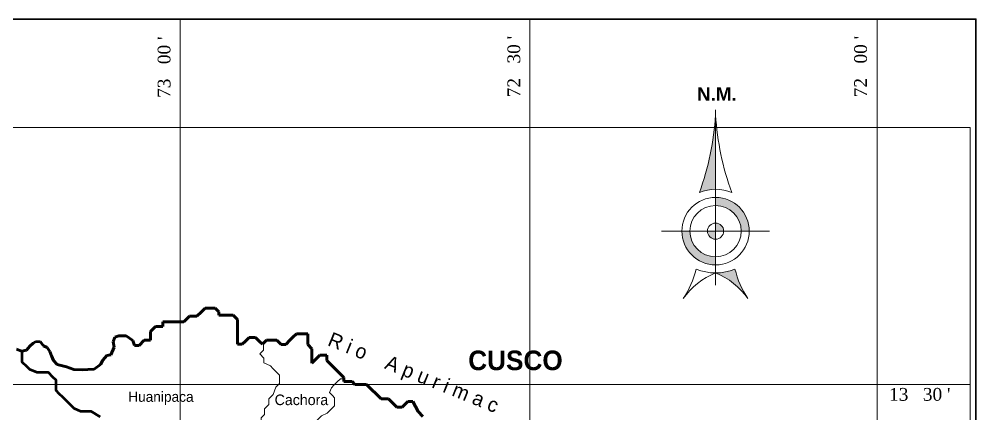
# Model space of a CAD drawing. Header units: metres. Extents: x 756359 to 758214, y 8425508 to 8426351.
# Drawn here: x 757038.74 to 757051.16, y 8425872.45 to 8425877.57 of the extents above; entities that cross this region are included whole.
import ezdxf
from ezdxf.enums import TextEntityAlignment as Align

# ---------------------------------------------------------------- set-up
doc = ezdxf.new("R2010")
doc.units = ezdxf.units.M
doc.linetypes.add('$AUDIT_BAD_LTYPE1', pattern=[0])
doc.linetypes.add('$RECOVER_090125203647-5', pattern=[0])
doc.layers.add('05', color=5, linetype='Continuous')
for name, color, linetype, lineweight in [('8', 5, 'Continuous', 60), ('CALLE', 7, '$RECOVER_090125203647-5', 15), ('Cap Prov', 94, 'Continuous', 25), ('Distrito', 212, 'Continuous', 25), ('Ejes de Coordenadas', 38, 'Continuous', 5), ('Eléctricas', 30, 'Continuous', 20), ('Red vías Vecinales', 106, 'Continuous', 40)]:
    doc.layers.add(name, color=color, linetype=linetype, lineweight=lineweight)
doc.styles.add('ARIAL', font='arial.ttf')
doc.styles.add('Arial Negrita', font='')
doc.styles.add('century', font='GOTHIC.TTF')
doc.styles.get('Arial Negrita').set_extended_font_data('Arial', bold=True)

# ---------------------------------------------------------------- blocks, each defined once
blk = doc.blocks.new('N.M.5')
at = {"linetype": '$AUDIT_BAD_LTYPE1'}
for points in [[(0, 31.5, -0.071703), (-3, 17.15, -0.099699), (0, 17.75)], [(6, -2.5, -0.090274), (3.6, 2.98, -0.099699), (0, 2.25, -0.14892)]]:
    blk.add_hatch(color=256, dxfattribs=at).paths.add_polyline_path(points)
h = blk.add_hatch(color=256, dxfattribs=at)
h.paths.add_polyline_path([(4.75, 10), (6.25, 10, 0.414214), (0, 16.25), (0, 14.75, -0.414214)])
h.paths.add_polyline_path([(-4.75, 10), (-6.25, 10, 0.414214), (0, 3.75), (0, 5.25, -0.414214)])
h.paths.add_polyline_path([(0, 8.5), (0, 10), (-1.5, 10, 0.414214)], flags=17)
h.paths.add_polyline_path([(0, 10), (1.5, 10, 0.414214), (0, 11.5)], flags=17)
for p, q in [((0, 32.5), (0, 0)), ((-10, 10), (10, 10))]:
    blk.add_line(p, q, dxfattribs=at)
for radius in [6.25, 4.75, 1.5]:
    blk.add_circle((0, 10), radius, dxfattribs=at)
for centre, radius, start, end in [((-51.29, 34.73), 51.39, 339.9927, 356.3977), ((51.29, 34.73), 51.39, 183.6023, 200.0073), ((0, 10), 7.75, 67.226, 112.774), ((-19.84, 6.83), 16.69, 326.0129, 346.6463), ((4.8, -9.97), 13.13, 111.427, 145.3079), ((0, 11.55), 9.3, 247.226, 292.774), ((-4.8, -9.97), 13.13, 34.6921, 68.573), ((19.84, 6.83), 16.69, 193.3537, 213.9871)]:
    blk.add_arc(centre, radius, start, end, dxfattribs=at)
at = {"linetype": '$AUDIT_BAD_LTYPE1', "style": 'Arial Negrita'}
blk.add_text('N.M.', height=2.5, dxfattribs=at).set_placement((0.24, 35.4), align=Align.MIDDLE)

msp = doc.modelspace()

# ---------------------------------------------------------------- linework, layer by layer
at = {"lineweight": 60}
for p, q in [((757040.878, 8425873.648), (757040.948, 8425873.719)), ((757040.948, 8425873.719), (757041.047, 8425873.719)), ((757041.047, 8425873.719), (757041.1, 8425873.772)), ((757041.1, 8425873.772), (757041.152, 8425873.824)), ((757041.152, 8425873.824), (757041.204, 8425873.824)), ((757041.204, 8425873.824), (757041.284, 8425873.824)), ((757041.284, 8425873.824), (757041.33, 8425873.777)), ((757041.33, 8425873.777), (757041.33, 8425873.735)), ((757041.33, 8425873.735), (757041.445, 8425873.735)), ((757041.445, 8425873.735), (757041.515, 8425873.735)), ((757041.515, 8425873.735), (757041.575, 8425873.675)), ((757040.605, 8425873.587), (757040.605, 8425873.648)), ((757040.605, 8425873.648), (757040.663, 8425873.648)), ((757040.663, 8425873.648), (757040.783, 8425873.648)), ((757040.783, 8425873.648), (757040.878, 8425873.648)), ((757041.575, 8425873.675), (757041.575, 8425873.595)), ((757041.575, 8425873.595), (757041.575, 8425873.525)), ((757039.979, 8425873.448), (757040.031, 8425873.466)), ((757040.031, 8425873.466), (757040.127, 8425873.467)), ((757040.127, 8425873.467), (757040.216, 8425873.404)), ((757040.444, 8425873.521), (757040.51, 8425873.587)), ((757040.444, 8425873.408), (757040.444, 8425873.521)), ((757040.51, 8425873.587), (757040.605, 8425873.587)), ((757041.575, 8425873.525), (757041.575, 8425873.463)), ((757042.293, 8425873.448), (757042.339, 8425873.493)), ((757042.339, 8425873.493), (757042.398, 8425873.493)), ((757042.398, 8425873.493), (757042.485, 8425873.493)), ((757042.485, 8425873.493), (757042.485, 8425873.417)), ((757038.876, 8425873.331), (757038.921, 8425873.368)), ((757038.921, 8425873.368), (757038.951, 8425873.386)), ((757038.951, 8425873.386), (757039.014, 8425873.391)), ((757039.014, 8425873.391), (757039.055, 8425873.337)), ((757039.959, 8425873.389), (757039.979, 8425873.448)), ((757039.972, 8425873.316), (757039.959, 8425873.389)), ((757040.216, 8425873.404), (757040.236, 8425873.341)), ((757040.236, 8425873.341), (757040.296, 8425873.341)), ((757040.296, 8425873.341), (757040.363, 8425873.408)), ((757040.363, 8425873.408), (757040.444, 8425873.408)), ((757041.575, 8425873.463), (757041.575, 8425873.409)), ((757041.575, 8425873.409), (757041.575, 8425873.355)), ((757041.575, 8425873.355), (757041.575, 8425873.355)), ((757041.575, 8425873.355), (757041.635, 8425873.355)), ((757041.635, 8425873.355), (757041.676, 8425873.397)), ((757041.676, 8425873.397), (757041.723, 8425873.444)), ((757041.723, 8425873.444), (757041.808, 8425873.444)), ((757041.808, 8425873.444), (757041.854, 8425873.398)), ((757041.854, 8425873.398), (757041.896, 8425873.356)), ((757041.896, 8425873.356), (757041.95, 8425873.411)), ((757041.95, 8425873.411), (757042.002, 8425873.411)), ((757042.002, 8425873.411), (757042.085, 8425873.411)), ((757042.085, 8425873.411), (757042.141, 8425873.354)), ((757042.141, 8425873.354), (757042.2, 8425873.354)), ((757042.2, 8425873.354), (757042.252, 8425873.407)), ((757042.252, 8425873.407), (757042.293, 8425873.448)), ((757042.485, 8425873.417), (757042.485, 8425873.351)), ((757042.485, 8425873.351), (757042.539, 8425873.298)), ((757038.707, 8425873.291), (757038.746, 8425873.276)), ((757038.746, 8425873.276), (757038.776, 8425873.267)), ((757038.776, 8425873.267), (757038.834, 8425873.278)), ((757038.834, 8425873.278), (757038.876, 8425873.331)), ((757039.055, 8425873.337), (757039.104, 8425873.313)), ((757039.104, 8425873.313), (757039.138, 8425873.263)), ((757039.138, 8425873.263), (757039.161, 8425873.204)), ((757039.879, 8425873.208), (757039.928, 8425873.22)), ((757039.928, 8425873.22), (757039.972, 8425873.316)), ((757042.539, 8425873.298), (757042.539, 8425873.195)), ((757039.161, 8425873.204), (757039.183, 8425873.144)), ((757039.183, 8425873.144), (757039.233, 8425873.095)), ((757039.233, 8425873.095), (757039.354, 8425873.065)), ((757039.793, 8425873.092), (757039.825, 8425873.149)), ((757039.825, 8425873.149), (757039.879, 8425873.208)), ((757042.539, 8425873.195), (757042.539, 8425873.112)), ((757042.539, 8425873.112), (757042.592, 8425873.166)), ((757042.592, 8425873.166), (757042.642, 8425873.215)), ((757042.642, 8425873.215), (757042.733, 8425873.215)), ((757042.733, 8425873.215), (757042.733, 8425873.145)), ((757042.733, 8425873.145), (757042.803, 8425873.075)), ((757039.354, 8425873.065), (757039.451, 8425873.027)), ((757039.451, 8425873.027), (757039.557, 8425873.025)), ((757039.557, 8425873.025), (757039.631, 8425873.027)), ((757039.631, 8425873.027), (757039.711, 8425873.033)), ((757039.711, 8425873.033), (757039.793, 8425873.092)), ((757042.803, 8425873.075), (757042.85, 8425873.028)), ((757042.85, 8425873.028), (757042.896, 8425872.982)), ((757042.896, 8425872.982), (757042.951, 8425872.926)), ((757042.951, 8425872.926), (757042.951, 8425872.873)), ((757042.951, 8425872.873), (757043.059, 8425872.873)), ((757043.059, 8425872.873), (757043.096, 8425872.836)), ((757043.096, 8425872.836), (757043.187, 8425872.836)), ((757043.187, 8425872.836), (757043.249, 8425872.836)), ((757043.249, 8425872.836), (757043.438, 8425872.646)), ((757043.438, 8425872.646), (757043.532, 8425872.646)), ((757043.532, 8425872.646), (757043.639, 8425872.538)), ((757043.709, 8425872.538), (757043.785, 8425872.614)), ((757043.785, 8425872.614), (757043.849, 8425872.614)), ((757043.849, 8425872.614), (757043.916, 8425872.484)), ((757043.639, 8425872.538), (757043.709, 8425872.538)), ((757043.916, 8425872.484), (757043.979, 8425872.42))]:
    msp.add_line(p, q, dxfattribs=at)
at = {"layer": 'Cap Prov', "lineweight": 50}
msp.add_lwpolyline([(757038.776, 8425873.267), (757038.776, 8425873.186), (757038.776, 8425873.127), (757038.837, 8425873.067), (757038.872, 8425873.031), (757038.969, 8425872.994), (757039.046, 8425872.994), (757039.115, 8425872.994), (757039.174, 8425872.935), (757039.214, 8425872.894), (757039.214, 8425872.829), (757039.214, 8425872.761), (757039.256, 8425872.719), (757039.303, 8425872.672), (757039.388, 8425872.587), (757039.447, 8425872.528), (757039.537, 8425872.488), (757039.596, 8425872.488), (757039.671, 8425872.488), (757039.792, 8425872.416)], dxfattribs=at)
at = {"layer": 'Ejes de Coordenadas', "linetype": 'Continuous'}
for p, q in [((757040.827, 8425877.573), (757040.827, 8425858.981)), ((757045.365, 8425877.573), (757045.365, 8425858.981)), ((757049.876, 8425877.573), (757049.876, 8425858.981)), ((757030.464, 8425872.834), (757051.079, 8425872.834))]:
    msp.add_line(p, q, dxfattribs=at)
msp.add_lwpolyline([(757051.079, 8425858.981), (757030.464, 8425858.981), (757030.464, 8425876.169), (757051.079, 8425876.169)], close=True, dxfattribs=at)
at = {"layer": 'Eléctricas', "linetype": 'Continuous', "lineweight": 5}
for points in [[(757041.911, 8425873.372), (757041.911, 8425873.28), (757041.861, 8425873.23), (757041.914, 8425873.177), (757041.914, 8425873.114), (757041.999, 8425873.075), (757042.032, 8425873.042), (757042.08, 8425872.993), (757042.117, 8425872.957), (757042.117, 8425872.906), (757042.117, 8425872.846), (757042.071, 8425872.8), (757042.035, 8425872.704), (757041.981, 8425872.649), (757041.981, 8425872.574), (757041.925, 8425872.518), (757041.925, 8425872.444), (757041.88, 8425872.4), (757041.88, 8425872.336), (757041.88, 8425872.266), (757041.848, 8425872.217)], [(757042.939, 8425872.951), (757042.939, 8425872.908), (757042.908, 8425872.908), (757042.868, 8425872.868), (757042.825, 8425872.825), (757042.792, 8425872.792), (757042.765, 8425872.731), (757042.805, 8425872.691), (757042.832, 8425872.663), (757042.832, 8425872.602), (757042.832, 8425872.558), (757042.783, 8425872.508), (757042.737, 8425872.463), (757042.663, 8425872.429), (757042.615, 8425872.381), (757042.573, 8425872.339), (757042.515, 8425872.315), (757042.46, 8425872.259), (757042.408, 8425872.208), (757042.342, 8425872.18), (757042.294, 8425872.132), (757042.259, 8425872.073)]]:
    msp.add_lwpolyline(points, dxfattribs=at)
at = {"layer": 'Red vías Vecinales', "color": 7, "lineweight": 30}
msp.add_lwpolyline([(757030.464, 8425858.981), (757051.155, 8425858.981), (757051.155, 8425877.573), (757030.464, 8425877.573), (757030.464, 8425858.981)], dxfattribs=at)

# ---------------------------------------------------------------- block references
at = {"layer": 'CALLE', "linetype": '$AUDIT_BAD_LTYPE1', "xscale": 0.07001884184413938, "yscale": 0.07001884184413938, "zscale": 0.07001884184413938}
msp.add_blockref('N.M.5', (757047.777, 8425874.123), dxfattribs=at)

# ---------------------------------------------------------------- texts
at = {"layer": '05', "insert": (757042.736, 8425873.547), "char_height": 0.18866, "attachment_point": 1, "rotation": 337.9775, "style": 'century'}
msp.add_mtext(' R i o    A p u r i m a c', dxfattribs=at)
at = {"layer": '8', "color": 7, "insert": (757044.567, 8425873.274), "char_height": 0.25396, "attachment_point": 1, "style": 'century'}
msp.add_mtext('{\\fBankGothic Md BT|b1|i0|c0|p34;CUSCO}', dxfattribs=at)
at = {"layer": 'Distrito', "linetype": 'Continuous', "lineweight": 5, "attachment_point": 1, "style": 'century'}
for s, insert, char_height, width in [('Huanipaca', (757040.155, 8425872.742), 0.1326, 1.67709), ('Cachora', (757042.055, 8425872.704), 0.1375, 1.73921)]:
    msp.add_mtext(s, dxfattribs=dict(at, insert=insert, char_height=char_height, width=width))
at = {"layer": 'Ejes de Coordenadas', "char_height": 0.16581, "width": 1.11146, "attachment_point": 1, "rotation": 90, "style": 'ARIAL'}
for s, insert in [("{\\fTimes New Roman|b0|i0|c0|p18;73   00 '}", (757040.537, 8425876.551)), ("{\\fTimes New Roman|b0|i0|c0|p18;72   30 '}", (757045.076, 8425876.559)), ("{\\fTimes New Roman|b0|i0|c0|p18;72   00 '}", (757049.576, 8425876.559))]:
    msp.add_mtext(s, dxfattribs=dict(at, insert=insert))
at = {"layer": 'Ejes de Coordenadas', "insert": (757050.029, 8425872.789), "char_height": 0.16581, "width": 1.11146, "attachment_point": 1, "style": 'ARIAL'}
msp.add_mtext("{\\fTimes New Roman|b0|i0|c0|p18;13   30 '}", dxfattribs=at)

doc.saveas('drawing.dxf')
